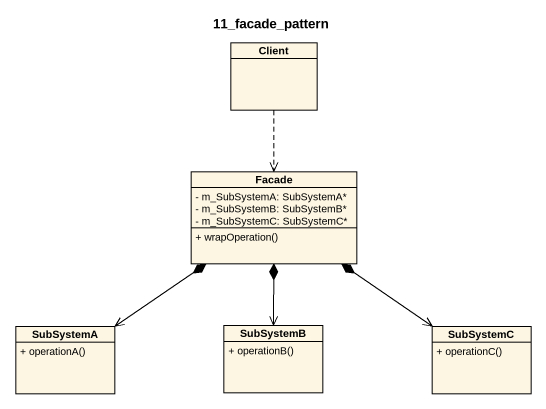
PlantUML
@startuml
title 11_facade_pattern
hide circle
hide empty members
skinparam classAttributeIconSize 0
class Client
class Facade {
  - m_SubSystemA: SubSystemA*
  - m_SubSystemB: SubSystemB*
  - m_SubSystemC: SubSystemC*
  + wrapOperation()
}
class SubSystemA {
  + operationA()
}
class SubSystemB {
  + operationB()
}
class SubSystemC {
  + operationC()
}
Client ..> Facade
SubSystemA <-up-* Facade
SubSystemB <-up-* Facade
SubSystemC <-up-* Facade
@enduml
